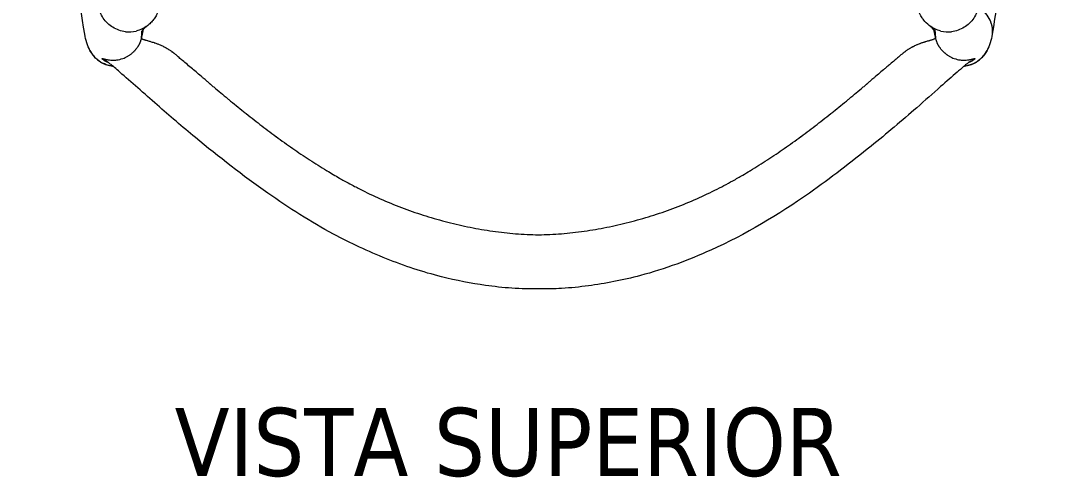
# Model space of a CAD drawing. Header units: inches. Extents: x 0.1 to 2.19, y 0.14 to 1.19.
# Drawn here: x 0.1018 to 0.5651, y 0.616 to 0.8204 of the extents above; entities that cross this region are included whole.
import ezdxf

# ---------------------------------------------------------------- set-up
doc = ezdxf.new("R2010")
doc.units = ezdxf.units.IN
doc.header["$MEASUREMENT"] = 0
doc.styles.add('Note Text (ANSI)', font='tahoma.ttf')

# ---------------------------------------------------------------- blocks, each defined once
blk = doc.blocks.new('bn30-1')
at = {"linetype": 'Continuous', "lineweight": 5}
for centre, major_axis, start_param, end_param in [((0.4117, 3.64198), (-0.00892, 0.01049), 2.321258, 2.677329), ((0.77809, 3.64198), (-0.00892, -0.01049), 0.464264, 0.820334)]:
    blk.add_ellipse(centre, major_axis=major_axis, ratio=0.998534, start_param=start_param, end_param=end_param, dxfattribs=at)
for points, knots in [([(0.39189, 3.62717), (0.38688, 3.66013), (0.38208, 3.69312), (0.37251, 3.76203), (0.36777, 3.79796), (0.36328, 3.83392)], [0, 0, 0, 0, 10.000205, 10.000205, 20.872263, 20.872263, 20.872263, 20.872263]), ([(0.8265, 3.83392), (0.82237, 3.80084), (0.81804, 3.76779), (0.80854, 3.69887), (0.80334, 3.663), (0.79789, 3.62717)], [0, 0, 0, 0, 10.000205, 10.000205, 20.872263, 20.872263, 20.872263, 20.872263]), ([(0.42623, 3.64439), (0.42614, 3.64374), (0.42605, 3.64308), (0.42588, 3.64194), (0.4258, 3.64144), (0.42564, 3.64056), (0.42556, 3.64018), (0.42524, 3.63885), (0.42496, 3.63795), (0.42441, 3.63662), (0.42424, 3.63623), (0.42375, 3.63526), (0.4234, 3.63468), (0.42265, 3.6336), (0.42223, 3.63308), (0.42128, 3.63206), (0.42073, 3.63156), (0.42015, 3.63111)], [0, 0, 0, 0, 0.197481, 0.197481, 0.384352, 0.384352, 0.569416, 0.569416, 1.005352, 1.005352, 1.174817, 1.174817, 1.381862, 1.381862, 1.5813, 1.5813, 1.804208, 1.804208, 1.804208, 1.804208]), ([(0.76964, 3.63111), (0.76874, 3.6318), (0.76791, 3.63263), (0.76686, 3.63398), (0.76653, 3.63446), (0.76603, 3.63529), (0.76584, 3.63565), (0.76545, 3.63642), (0.76529, 3.6368), (0.76494, 3.63767), (0.76478, 3.63814), (0.76441, 3.63937), (0.76424, 3.64009), (0.764, 3.64135), (0.76392, 3.64183), (0.76374, 3.64299), (0.76365, 3.64369), (0.76356, 3.64439)], [0, 0, 0, 0, 0.344104, 0.344104, 0.521216, 0.521216, 0.653779, 0.653779, 0.827357, 0.827357, 1.052874, 1.052874, 1.408705, 1.408705, 1.593539, 1.593539, 1.804232, 1.804232, 1.804232, 1.804232]), ([(0.79789, 3.62717), (0.7979, 3.62726), (0.79791, 3.62734), (0.79792, 3.62742), (0.79794, 3.62754), (0.79795, 3.62765), (0.79796, 3.62777), (0.79797, 3.62789), (0.79798, 3.628), (0.79799, 3.62812), (0.79802, 3.62872), (0.798, 3.62932), (0.79792, 3.62992), (0.79791, 3.63005), (0.79789, 3.63017), (0.79787, 3.63029), (0.79785, 3.63042), (0.79782, 3.63054), (0.7978, 3.63067), (0.79777, 3.63079), (0.79774, 3.63092), (0.79771, 3.63105), (0.79768, 3.63117), (0.79765, 3.6313), (0.79762, 3.63143), (0.79758, 3.63156), (0.79754, 3.63168), (0.7975, 3.63181), (0.79746, 3.63196), (0.79741, 3.6321), (0.79735, 3.63225), (0.7973, 3.6324), (0.79724, 3.63255), (0.79718, 3.6327), (0.79638, 3.63468), (0.795, 3.63667), (0.79303, 3.63866), (0.79282, 3.63887), (0.79261, 3.63908), (0.79239, 3.63929), (0.79216, 3.63951), (0.79193, 3.63972), (0.79169, 3.63994)], [0.2110182, 0.2110182, 0.2110182, 0.2110182, 0.2266276, 0.2266276, 0.2266276, 0.2483653, 0.2483653, 0.2483653, 0.2702923, 0.2702923, 0.2702923, 0.3827677, 0.3827677, 0.3827677, 0.4058311, 0.4058311, 0.4058311, 0.429084, 0.429084, 0.429084, 0.4525264, 0.4525264, 0.4525264, 0.4761584, 0.4761584, 0.4761584, 0.4999801, 0.4999801, 0.4999801, 0.5271007, 0.5271007, 0.5271007, 0.5551084, 0.5551084, 0.5551084, 0.9217797, 0.9217797, 0.9217797, 0.960445, 0.960445, 0.960445, 0.9999971, 0.9999971, 0.9999971, 0.9999971]), ([(0.42008, 3.63105), (0.42004, 3.63102), (0.41852, 3.62988), (0.41676, 3.62905), (0.41499, 3.62861)], [0.6572157, 0.6572157, 0.6572157, 0.6572157, 0.6666667, 1, 1, 1, 1]), ([(0.41739, 3.62849), (0.41736, 3.62829), (0.41733, 3.62808), (0.41731, 3.62787), (0.41729, 3.62767), (0.41727, 3.62746), (0.41726, 3.62725), (0.41725, 3.62704), (0.41725, 3.62684), (0.41725, 3.62663), (0.41725, 3.62643), (0.41726, 3.62623), (0.41727, 3.62602)], [0.8240334, 0.8240334, 0.8240334, 0.8240334, 0.8680534, 0.8680534, 0.8680534, 0.9124038, 0.9124038, 0.9124038, 0.9563859, 0.9563859, 0.9563859, 1, 1, 1, 1]), ([(0.42008, 3.63105), (0.41913, 3.63033), (0.41844, 3.6297), (0.41748, 3.62868), (0.4173, 3.62835), (0.4173, 3.62835)], [0, 0, 0, 0, 10.000325, 10.000325, 21.551779, 21.551779, 21.551779, 21.551779]), ([(0.41812, 3.62935), (0.4179, 3.62838), (0.41768, 3.6274), (0.41746, 3.62643), (0.41741, 3.62617), (0.41735, 3.62592), (0.4173, 3.62567)], [0.93969687, 0.93969687, 0.93969687, 0.93969687, 0.98741023, 0.98741023, 0.98741023, 0.99979546, 0.99979546, 0.99979546, 0.99979546]), ([(0.7748, 3.62861), (0.77302, 3.62905), (0.77126, 3.62988), (0.76975, 3.63102), (0.76971, 3.63105)], [0, 0, 0, 0, 0.3333333, 0.3427843, 0.3427843, 0.3427843, 0.3427843]), ([(0.77248, 3.62835), (0.77248, 3.62835), (0.77248, 3.62835), (0.77242, 3.62847), (0.77163, 3.62958), (0.76971, 3.63105)], [8.833955, 8.833955, 8.833955, 8.833955, 10.000173, 10.000173, 30.385267, 30.385267, 30.385267, 30.385267]), ([(0.77249, 3.62567), (0.77243, 3.62592), (0.77238, 3.62617), (0.77232, 3.62643), (0.77211, 3.62739), (0.77188, 3.62836), (0.77167, 3.62932)], [0.00020454, 0.00020454, 0.00020454, 0.00020454, 0.01258967, 0.01258967, 0.01258967, 0.05983168, 0.05983168, 0.05983168, 0.05983168]), ([(0.77251, 3.62602), (0.77252, 3.62613), (0.77253, 3.62625), (0.77253, 3.62636), (0.77253, 3.62647), (0.77254, 3.62658), (0.77254, 3.62669), (0.77254, 3.62681), (0.77254, 3.62692), (0.77253, 3.62703), (0.77252, 3.62752), (0.77247, 3.628), (0.77239, 3.62848)], [0, 0, 0, 0, 0.023942, 0.023942, 0.023942, 0.0479954, 0.0479954, 0.0479954, 0.0721602, 0.0721602, 0.0721602, 0.1753672, 0.1753672, 0.1753672, 0.1753672]), ([(0.4173, 3.62566), (0.41728, 3.62555), (0.41725, 3.62544), (0.41722, 3.62534), (0.4172, 3.62523), (0.41717, 3.62512), (0.41714, 3.62501), (0.41711, 3.62492), (0.41708, 3.62482), (0.41706, 3.62473), (0.41705, 3.62471), (0.41705, 3.62469), (0.41704, 3.62467), (0.41701, 3.62456), (0.41697, 3.62444), (0.41693, 3.62433), (0.41691, 3.62426), (0.41688, 3.62419), (0.41686, 3.62413), (0.41684, 3.62407), (0.41682, 3.62402), (0.4168, 3.62397), (0.41676, 3.62385), (0.41671, 3.62372), (0.41666, 3.6236), (0.41665, 3.62358), (0.41664, 3.62355), (0.41663, 3.62353), (0.41659, 3.62343), (0.41654, 3.62333), (0.4165, 3.62323), (0.41646, 3.62313), (0.41641, 3.62303), (0.41637, 3.62293), (0.41635, 3.62291), (0.41634, 3.62289), (0.41633, 3.62286), (0.41626, 3.62272), (0.41619, 3.62257), (0.41611, 3.62243), (0.4161, 3.6224), (0.41608, 3.62237), (0.41607, 3.62234), (0.41599, 3.6222), (0.41591, 3.62206), (0.41583, 3.62192), (0.4158, 3.62187), (0.41576, 3.62181), (0.41573, 3.62175), (0.41565, 3.62162), (0.41556, 3.62148), (0.41547, 3.62135), (0.41543, 3.62129), (0.41539, 3.62123), (0.41535, 3.62117), (0.41524, 3.62101), (0.41513, 3.62086), (0.41502, 3.62071)], [0, 0, 0, 0, 0.059387, 0.059387, 0.059387, 0.121058, 0.121058, 0.121058, 0.1751417, 0.1751417, 0.1751417, 0.1850972, 0.1850972, 0.1850972, 0.2515905, 0.2515905, 0.2515905, 0.2905014, 0.2905014, 0.2905014, 0.3206256, 0.3206256, 0.3206256, 0.3922912, 0.3922912, 0.3922912, 0.4072825, 0.4072825, 0.4072825, 0.4666772, 0.4666772, 0.4666772, 0.5258045, 0.5258045, 0.5258045, 0.5396209, 0.5396209, 0.5396209, 0.6283107, 0.6283107, 0.6283107, 0.646501, 0.646501, 0.646501, 0.7337794, 0.7337794, 0.7337794, 0.7698092, 0.7698092, 0.7698092, 0.8572257, 0.8572257, 0.8572257, 0.8963718, 0.8963718, 0.8963718, 0.9999999, 0.9999999, 0.9999999, 0.9999999]), ([(0.4173, 3.62566), (0.4173, 3.62569), (0.41729, 3.62573), (0.41729, 3.62576), (0.41728, 3.62587), (0.41727, 3.62595), (0.41727, 3.62602)], [0, 0, 0, 0, 0.2227433, 0.2227433, 0.2227433, 1, 1, 1, 1]), ([(0.4173, 3.62564), (0.4173, 3.62562), (0.4173, 3.6256), (0.4173, 3.62558), (0.4173, 3.62558), (0.4173, 3.62558), (0.4173, 3.62558), (0.4173, 3.62555), (0.4173, 3.62552), (0.4173, 3.6255), (0.41731, 3.62547), (0.41731, 3.62543), (0.41732, 3.6254), (0.41734, 3.62537), (0.41735, 3.62534), (0.41737, 3.6253), (0.41738, 3.62529), (0.41739, 3.62528), (0.4174, 3.62526), (0.41742, 3.62525), (0.41743, 3.62523), (0.41745, 3.62522), (0.41747, 3.6252), (0.4175, 3.62518), (0.41753, 3.62515), (0.41758, 3.62512), (0.41765, 3.62508), (0.41773, 3.62504), (0.41777, 3.62502), (0.41782, 3.62499), (0.41788, 3.62497), (0.41789, 3.62496), (0.41791, 3.62496), (0.41792, 3.62495), (0.41808, 3.62489), (0.41827, 3.62482), (0.41848, 3.62475), (0.41856, 3.62472), (0.41865, 3.6247), (0.41873, 3.62467), (0.41885, 3.62464), (0.41897, 3.6246), (0.41909, 3.62456), (0.41933, 3.62449), (0.4196, 3.62441), (0.41988, 3.62433), (0.41989, 3.62433), (0.41991, 3.62432), (0.41992, 3.62432), (0.42019, 3.62424), (0.42048, 3.62416), (0.42079, 3.62407), (0.42095, 3.62402), (0.42112, 3.62398), (0.42129, 3.62392), (0.42181, 3.62377), (0.42236, 3.6236), (0.42295, 3.6234), (0.42297, 3.6234), (0.42299, 3.62339), (0.42301, 3.62338), (0.42343, 3.62324), (0.42387, 3.62309), (0.42432, 3.62292), (0.4245, 3.62285), (0.42468, 3.62278), (0.42486, 3.62271), (0.4251, 3.62261), (0.42535, 3.62251), (0.4256, 3.6224), (0.42606, 3.6222), (0.42653, 3.62199), (0.42701, 3.62175), (0.42704, 3.62174), (0.42706, 3.62172), (0.42709, 3.62171), (0.42751, 3.6215), (0.42793, 3.62128), (0.42836, 3.62103), (0.4286, 3.6209), (0.42884, 3.62076), (0.42907, 3.62061), (0.42931, 3.62047), (0.42954, 3.62031), (0.42978, 3.62016), (0.4298, 3.62015), (0.42981, 3.62014), (0.42983, 3.62012), (0.42996, 3.62003), (0.4301, 3.61994), (0.43023, 3.61985), (0.43039, 3.61974), (0.43054, 3.61963), (0.4307, 3.61952), (0.43085, 3.6194), (0.43101, 3.61928), (0.43116, 3.61917)], [0.0049695, 0.0049695, 0.0049695, 0.0049695, 0.0234036, 0.0234036, 0.0234036, 0.0249684, 0.0249684, 0.0249684, 0.0505115, 0.0505115, 0.0505115, 0.0810704, 0.0810704, 0.0810704, 0.114595, 0.114595, 0.114595, 0.1283729, 0.1283729, 0.1283729, 0.1430433, 0.1430433, 0.1430433, 0.1643789, 0.1643789, 0.1643789, 0.2033146, 0.2033146, 0.2033146, 0.2272322, 0.2272322, 0.2272322, 0.2326425, 0.2326425, 0.2326425, 0.2982469, 0.2982469, 0.2982469, 0.3231349, 0.3231349, 0.3231349, 0.3552206, 0.3552206, 0.3552206, 0.4181811, 0.4181811, 0.4181811, 0.4210041, 0.4210041, 0.4210041, 0.4816538, 0.4816538, 0.4816538, 0.5135903, 0.5135903, 0.5135903, 0.6103642, 0.6103642, 0.6103642, 0.6139782, 0.6139782, 0.6139782, 0.6827874, 0.6827874, 0.6827874, 0.7100959, 0.7100959, 0.7100959, 0.7461602, 0.7461602, 0.7461602, 0.8124905, 0.8124905, 0.8124905, 0.816034, 0.816034, 0.816034, 0.8736439, 0.8736439, 0.8736439, 0.9053133, 0.9053133, 0.9053133, 0.9368762, 0.9368762, 0.9368762, 0.9391948, 0.9391948, 0.9391948, 0.9574024, 0.9574024, 0.9574024, 0.9784522, 0.9784522, 0.9784522, 1, 1, 1, 1]), ([(0.77249, 3.62565), (0.77249, 3.62562), (0.77249, 3.62559), (0.77249, 3.62556), (0.77249, 3.62556), (0.77249, 3.62556), (0.77248, 3.62555), (0.77248, 3.62552), (0.77248, 3.62549), (0.77247, 3.62546), (0.77247, 3.62545), (0.77247, 3.62544), (0.77246, 3.62542), (0.77246, 3.62541), (0.77246, 3.6254), (0.77245, 3.62539), (0.77245, 3.62538), (0.77245, 3.62538), (0.77245, 3.62537), (0.77244, 3.62535), (0.77242, 3.62532), (0.7724, 3.62529), (0.77238, 3.62526), (0.77235, 3.62523), (0.77232, 3.6252), (0.77227, 3.62516), (0.77221, 3.62512), (0.77213, 3.62508), (0.77211, 3.62507), (0.77209, 3.62506), (0.77206, 3.62504), (0.77202, 3.62502), (0.77198, 3.625), (0.77193, 3.62498), (0.7719, 3.62497), (0.77187, 3.62496), (0.77184, 3.62494), (0.7718, 3.62493), (0.77175, 3.62491), (0.7717, 3.62489), (0.77156, 3.62484), (0.77141, 3.62478), (0.77124, 3.62473), (0.77123, 3.62473), (0.77122, 3.62472), (0.77121, 3.62472), (0.77105, 3.62467), (0.77089, 3.62462), (0.77072, 3.62457), (0.77068, 3.62456), (0.77063, 3.62454), (0.77059, 3.62453), (0.77056, 3.62452), (0.77053, 3.62451), (0.7705, 3.6245), (0.77038, 3.62447), (0.77026, 3.62444), (0.77013, 3.6244), (0.77, 3.62436), (0.76987, 3.62432), (0.76973, 3.62428), (0.76965, 3.62426), (0.76957, 3.62424), (0.76948, 3.62421), (0.76927, 3.62415), (0.76905, 3.62409), (0.76882, 3.62402), (0.76881, 3.62402), (0.76879, 3.62401), (0.76878, 3.62401), (0.76854, 3.62394), (0.76828, 3.62386), (0.76802, 3.62378), (0.76792, 3.62375), (0.76781, 3.62372), (0.7677, 3.62368), (0.76754, 3.62364), (0.76738, 3.62359), (0.76722, 3.62353), (0.76705, 3.62348), (0.76687, 3.62342), (0.76669, 3.62336), (0.76667, 3.62335), (0.76665, 3.62335), (0.76662, 3.62334), (0.76654, 3.62331), (0.76646, 3.62328), (0.76637, 3.62325), (0.76615, 3.62317), (0.76593, 3.62309), (0.7657, 3.62301), (0.76562, 3.62298), (0.76555, 3.62295), (0.76547, 3.62292), (0.76544, 3.62291), (0.76541, 3.6229), (0.76537, 3.62288), (0.76509, 3.62278), (0.76481, 3.62266), (0.76452, 3.62254), (0.76438, 3.62248), (0.76423, 3.62242), (0.76409, 3.62235), (0.7639, 3.62227), (0.76371, 3.62219), (0.76352, 3.6221), (0.76326, 3.62198), (0.763, 3.62186), (0.76273, 3.62173), (0.76263, 3.62168), (0.76254, 3.62163), (0.76244, 3.62158), (0.76231, 3.62152), (0.76218, 3.62145), (0.76205, 3.62138), (0.762, 3.62136), (0.76195, 3.62133), (0.7619, 3.6213), (0.76173, 3.62121), (0.76156, 3.62111), (0.76139, 3.62102), (0.76135, 3.621), (0.76132, 3.62098), (0.76128, 3.62095), (0.76109, 3.62084), (0.7609, 3.62073), (0.76071, 3.62061), (0.76057, 3.62052), (0.76043, 3.62044), (0.76029, 3.62034), (0.7602, 3.62029), (0.76011, 3.62023), (0.76003, 3.62017), (0.76002, 3.62017), (0.76002, 3.62017), (0.76001, 3.62016), (0.75986, 3.62006), (0.75971, 3.61996), (0.75956, 3.61986), (0.75941, 3.61975), (0.75925, 3.61964), (0.75909, 3.61952), (0.75894, 3.6194), (0.75878, 3.61929), (0.75862, 3.61917)], [0.0019597, 0.0019597, 0.0019597, 0.0019597, 0.0296922, 0.0296922, 0.0296922, 0.0327427, 0.0327427, 0.0327427, 0.0615717, 0.0615717, 0.0615717, 0.0756603, 0.0756603, 0.0756603, 0.0866604, 0.0866604, 0.0866604, 0.0921147, 0.0921147, 0.0921147, 0.1192972, 0.1192972, 0.1192972, 0.1489213, 0.1489213, 0.1489213, 0.189881, 0.189881, 0.189881, 0.2027478, 0.2027478, 0.2027478, 0.2236485, 0.2236485, 0.2236485, 0.2353919, 0.2353919, 0.2353919, 0.2542792, 0.2542792, 0.2542792, 0.3041839, 0.3041839, 0.3041839, 0.3080065, 0.3080065, 0.3080065, 0.3530015, 0.3530015, 0.3530015, 0.3641959, 0.3641959, 0.3641959, 0.3718428, 0.3718428, 0.3718428, 0.4010199, 0.4010199, 0.4010199, 0.4306993, 0.4306993, 0.4306993, 0.4484376, 0.4484376, 0.4484376, 0.4927133, 0.4927133, 0.4927133, 0.4954399, 0.4954399, 0.4954399, 0.5421913, 0.5421913, 0.5421913, 0.5615596, 0.5615596, 0.5615596, 0.5888328, 0.5888328, 0.5888328, 0.6182418, 0.6182418, 0.6182418, 0.6218617, 0.6218617, 0.6218617, 0.6355157, 0.6355157, 0.6355157, 0.6707038, 0.6707038, 0.6707038, 0.6824132, 0.6824132, 0.6824132, 0.6875017, 0.6875017, 0.6875017, 0.7298011, 0.7298011, 0.7298011, 0.75094, 0.75094, 0.75094, 0.777998, 0.777998, 0.777998, 0.8143421, 0.8143421, 0.8143421, 0.8276529, 0.8276529, 0.8276529, 0.8451444, 0.8451444, 0.8451444, 0.852231, 0.852231, 0.852231, 0.8750218, 0.8750218, 0.8750218, 0.8798958, 0.8798958, 0.8798958, 0.9053945, 0.9053945, 0.9053945, 0.9242631, 0.9242631, 0.9242631, 0.9358637, 0.9358637, 0.9358637, 0.9365184, 0.9365184, 0.9365184, 0.95679, 0.95679, 0.95679, 0.9781597, 0.9781597, 0.9781597, 1, 1, 1, 1]), ([(0.77251, 3.62602), (0.77251, 3.62597), (0.77251, 3.62592), (0.7725, 3.62587), (0.7725, 3.62583), (0.7725, 3.62579), (0.77249, 3.62574), (0.77249, 3.62571), (0.77249, 3.62569), (0.77248, 3.62566)], [0, 0, 0, 0, 0.5, 0.5, 0.5, 0.8248416, 0.8248416, 0.8248416, 1, 1, 1, 1]), ([(0.77477, 3.62071), (0.77476, 3.62071), (0.77476, 3.62071), (0.77476, 3.62072), (0.77469, 3.62081), (0.77461, 3.62091), (0.77454, 3.62101), (0.77451, 3.62106), (0.77447, 3.62112), (0.77443, 3.62117), (0.7744, 3.62121), (0.77437, 3.62126), (0.77434, 3.6213), (0.77428, 3.6214), (0.77422, 3.62149), (0.77416, 3.62159), (0.77412, 3.62164), (0.77409, 3.6217), (0.77406, 3.62175), (0.77403, 3.62179), (0.77401, 3.62182), (0.77399, 3.62186), (0.77394, 3.62194), (0.77389, 3.62203), (0.77384, 3.62212), (0.7738, 3.62219), (0.77376, 3.62227), (0.77372, 3.62234), (0.77371, 3.62235), (0.77371, 3.62236), (0.77371, 3.62236), (0.77366, 3.62244), (0.77362, 3.62252), (0.77358, 3.6226), (0.77355, 3.62267), (0.77351, 3.62275), (0.77347, 3.62282), (0.77345, 3.62286), (0.77344, 3.62289), (0.77342, 3.62293), (0.7734, 3.62296), (0.77339, 3.623), (0.77337, 3.62303), (0.77334, 3.6231), (0.77331, 3.62316), (0.77328, 3.62323), (0.77324, 3.62333), (0.7732, 3.62343), (0.77315, 3.62353), (0.77311, 3.62364), (0.77306, 3.62376), (0.77302, 3.62388), (0.77298, 3.62396), (0.77295, 3.62404), (0.77292, 3.62413), (0.77288, 3.62425), (0.77284, 3.62438), (0.7728, 3.6245), (0.77277, 3.62458), (0.77275, 3.62465), (0.77273, 3.62473), (0.77269, 3.62485), (0.77266, 3.62497), (0.77262, 3.62509), (0.7726, 3.62517), (0.77258, 3.62525), (0.77256, 3.62533), (0.77253, 3.62544), (0.77251, 3.62555), (0.77249, 3.62566)], [0, 0, 0, 0, 0.001938, 0.001938, 0.001938, 0.06846, 0.06846, 0.06846, 0.103648, 0.103648, 0.103648, 0.133266, 0.133266, 0.133266, 0.194534, 0.194534, 0.194534, 0.230209, 0.230209, 0.230209, 0.252377, 0.252377, 0.252377, 0.306905, 0.306905, 0.306905, 0.353524, 0.353524, 0.353524, 0.358223, 0.358223, 0.358223, 0.406433, 0.406433, 0.406433, 0.45163, 0.45163, 0.45163, 0.474225, 0.474225, 0.474225, 0.493906, 0.493906, 0.493906, 0.533346, 0.533346, 0.533346, 0.592747, 0.592747, 0.592747, 0.661717, 0.661717, 0.661717, 0.709516, 0.709516, 0.709516, 0.781969, 0.781969, 0.781969, 0.824869, 0.824869, 0.824869, 0.894576, 0.894576, 0.894576, 0.939172, 0.939172, 0.939172, 1, 1, 1, 1]), ([(0.40451, 3.61288), (0.40428, 3.6129), (0.40404, 3.61293), (0.40305, 3.61308), (0.4023, 3.61327), (0.40037, 3.61393), (0.39924, 3.61453), (0.39722, 3.61599), (0.39631, 3.61688), (0.39506, 3.6185), (0.39462, 3.61919), (0.39426, 3.61991)], [0.11451, 0.11451, 0.11451, 0.11451, 0.18468, 0.18468, 0.418402, 0.418402, 0.806476, 0.806476, 1.204347, 1.204347, 1.468555, 1.468555, 1.468555, 1.468555]), ([(0.39426, 3.61989), (0.39456, 3.61931), (0.39491, 3.61875), (0.39529, 3.61821), (0.39572, 3.61761), (0.3962, 3.61705), (0.39672, 3.61654), (0.39727, 3.61599), (0.39788, 3.6155), (0.39852, 3.61505), (0.39919, 3.6146), (0.39991, 3.6142), (0.40066, 3.61388), (0.40104, 3.61371), (0.40142, 3.61357), (0.40181, 3.61344), (0.40221, 3.61331), (0.40262, 3.6132), (0.40304, 3.61311), (0.40346, 3.61302), (0.40389, 3.61295), (0.40432, 3.6129), (0.40438, 3.61289), (0.40444, 3.61289), (0.4045, 3.61288)], [0.2340866, 0.2340866, 0.2340866, 0.2340866, 0.3440949, 0.3440949, 0.3440949, 0.4661477, 0.4661477, 0.4661477, 0.5945447, 0.5945447, 0.5945447, 0.7273325, 0.7273325, 0.7273325, 0.7935006, 0.7935006, 0.7935006, 0.8615181, 0.8615181, 0.8615181, 0.9300023, 0.9300023, 0.9300023, 0.9398401, 0.9398401, 0.9398401, 0.9398401]), ([(0.40008, 3.61579), (0.40007, 3.61581), (0.40002, 3.61585), (0.39996, 3.6159), (0.3999, 3.61595), (0.39985, 3.61601), (0.3998, 3.61606), (0.39976, 3.6161), (0.39972, 3.61614), (0.39968, 3.61619), (0.39966, 3.61624), (0.39973, 3.61627), (0.39993, 3.61625), (0.40028, 3.61616), (0.40079, 3.61604), (0.40149, 3.61588), (0.40238, 3.61571), (0.40331, 3.61561), (0.40416, 3.61556), (0.40482, 3.61556), (0.40552, 3.61559), (0.40646, 3.61568), (0.40761, 3.61588), (0.4089, 3.61626), (0.41007, 3.61672), (0.41097, 3.61718), (0.41165, 3.61759), (0.41213, 3.61791), (0.41259, 3.61826), (0.41289, 3.6185), (0.41305, 3.61863)], [0, 0, 0, 0, 0.025363, 0.06108, 0.091624, 0.122802, 0.153622, 0.18541, 0.208863, 0.22433, 0.289551, 0.349908, 0.413777, 0.473653, 0.532528, 0.585356, 0.634183, 0.680116, 0.701886, 0.725124, 0.746226, 0.769941, 0.813575, 0.853997, 0.891873, 0.928874, 0.946519, 0.964963, 0.981112, 1, 1, 1, 1]), ([(0.41502, 3.62071), (0.41494, 3.62061), (0.41487, 3.62051), (0.41479, 3.62042), (0.41472, 3.62032), (0.41464, 3.62023), (0.41456, 3.62014), (0.41449, 3.62005), (0.41441, 3.61997), (0.41434, 3.61988), (0.41426, 3.6198), (0.41419, 3.61972), (0.41411, 3.61964), (0.41404, 3.61956), (0.41396, 3.61948), (0.41389, 3.6194), (0.41382, 3.61933), (0.41374, 3.61926), (0.41367, 3.61919), (0.4136, 3.61912), (0.41353, 3.61905), (0.41346, 3.61899), (0.41339, 3.61893), (0.41332, 3.61886), (0.41325, 3.6188), (0.41318, 3.61874), (0.41312, 3.61869), (0.41305, 3.61863)], [0, 0, 0, 0, 0.1284205, 0.1284205, 0.1284205, 0.2530403, 0.2530403, 0.2530403, 0.3736161, 0.3736161, 0.3736161, 0.4899155, 0.4899155, 0.4899155, 0.6017184, 0.6017184, 0.6017184, 0.7088168, 0.7088168, 0.7088168, 0.8110158, 0.8110158, 0.8110158, 0.9081332, 0.9081332, 0.9081332, 0.999999, 0.999999, 0.999999, 0.999999]), ([(0.44891, 3.60411), (0.44861, 3.60438), (0.4483, 3.60464), (0.448, 3.6049), (0.44793, 3.60496), (0.44786, 3.60502), (0.44779, 3.60508), (0.44743, 3.6054), (0.44707, 3.60571), (0.44671, 3.60602), (0.44628, 3.60639), (0.44585, 3.60677), (0.44541, 3.60714), (0.44511, 3.6074), (0.44481, 3.60766), (0.44451, 3.60792), (0.44377, 3.60855), (0.44303, 3.60917), (0.44229, 3.6098), (0.44155, 3.61043), (0.44081, 3.61105), (0.44007, 3.61168), (0.43933, 3.61231), (0.43859, 3.61293), (0.43785, 3.61356), (0.43711, 3.61419), (0.43637, 3.61482), (0.43563, 3.61544), (0.43539, 3.61565), (0.43514, 3.61586), (0.43489, 3.61606), (0.4344, 3.61648), (0.4339, 3.6169), (0.43341, 3.61731), (0.43319, 3.6175), (0.43298, 3.61768), (0.43276, 3.61787), (0.43261, 3.618), (0.43245, 3.61812), (0.4323, 3.61825), (0.4322, 3.61834), (0.4321, 3.61842), (0.43199, 3.61851), (0.4319, 3.61858), (0.4318, 3.61866), (0.4317, 3.61874), (0.43161, 3.61881), (0.43152, 3.61889), (0.43143, 3.61896), (0.43134, 3.61903), (0.43125, 3.6191), (0.43116, 3.61917)], [0, 0, 0, 0, 0.0519281, 0.0519281, 0.0519281, 0.0636972, 0.0636972, 0.0636972, 0.1250497, 0.1250497, 0.1250497, 0.1988046, 0.1988046, 0.1988046, 0.2500784, 0.2500784, 0.2500784, 0.3750829, 0.3750829, 0.3750829, 0.5000662, 0.5000662, 0.5000662, 0.6249289, 0.6249289, 0.6249289, 0.7500335, 0.7500335, 0.7500335, 0.7916325, 0.7916325, 0.7916325, 0.8749935, 0.8749935, 0.8749935, 0.9115708, 0.9115708, 0.9115708, 0.9374926, 0.9374926, 0.9374926, 0.9544291, 0.9544291, 0.9544291, 0.9704856, 0.9704856, 0.9704856, 0.9856716, 0.9856716, 0.9856716, 1, 1, 1, 1]), ([(0.75862, 3.61917), (0.75853, 3.6191), (0.75844, 3.61903), (0.75836, 3.61896), (0.75826, 3.61889), (0.75817, 3.61881), (0.75808, 3.61874), (0.75798, 3.61866), (0.75789, 3.61858), (0.75779, 3.61851), (0.75769, 3.61842), (0.75759, 3.61834), (0.75749, 3.61825), (0.75733, 3.61812), (0.75718, 3.618), (0.75702, 3.61787), (0.75681, 3.61768), (0.75659, 3.6175), (0.75637, 3.61731), (0.75609, 3.61707), (0.7558, 3.61683), (0.75552, 3.61659), (0.75506, 3.61621), (0.75461, 3.61582), (0.75415, 3.61544), (0.7535, 3.61489), (0.75285, 3.61434), (0.7522, 3.61379), (0.7517, 3.61337), (0.75121, 3.61295), (0.75072, 3.61253), (0.75039, 3.61225), (0.75005, 3.61196), (0.74971, 3.61168), (0.74897, 3.61105), (0.74823, 3.61043), (0.74749, 3.6098), (0.74675, 3.60917), (0.74601, 3.60855), (0.74528, 3.60792), (0.74497, 3.60766), (0.74467, 3.6074), (0.74437, 3.60714), (0.74394, 3.60677), (0.7435, 3.60639), (0.74307, 3.60602), (0.74272, 3.60571), (0.74236, 3.6054), (0.742, 3.60509), (0.74193, 3.60503), (0.74186, 3.60497), (0.74179, 3.60491), (0.74148, 3.60464), (0.74118, 3.60438), (0.74087, 3.60411)], [0, 0, 0, 0, 0.0143278, 0.0143278, 0.0143278, 0.0295136, 0.0295136, 0.0295136, 0.0455703, 0.0455703, 0.0455703, 0.0625047, 0.0625047, 0.0625047, 0.0884278, 0.0884278, 0.0884278, 0.1250047, 0.1250047, 0.1250047, 0.1731306, 0.1731306, 0.1731306, 0.2499648, 0.2499648, 0.2499648, 0.3599559, 0.3599559, 0.3599559, 0.443177, 0.443177, 0.443177, 0.4999251, 0.4999251, 0.4999251, 0.6249171, 0.6249171, 0.6249171, 0.7499057, 0.7499057, 0.7499057, 0.8011938, 0.8011938, 0.8011938, 0.8749503, 0.8749503, 0.8749503, 0.9357248, 0.9357248, 0.9357248, 0.9479582, 0.9479582, 0.9479582, 1, 1, 1, 1]), ([(0.77673, 3.61863), (0.77665, 3.6187), (0.77656, 3.61878), (0.77647, 3.61885), (0.77638, 3.61894), (0.77629, 3.61902), (0.7762, 3.6191), (0.77611, 3.61919), (0.77602, 3.61928), (0.77592, 3.61937), (0.77583, 3.61947), (0.77573, 3.61957), (0.77564, 3.61967), (0.77554, 3.61978), (0.77544, 3.61988), (0.77535, 3.61999), (0.77525, 3.62011), (0.77515, 3.62022), (0.77506, 3.62034), (0.77496, 3.62046), (0.77486, 3.62058), (0.77477, 3.62071)], [0.0000015, 0.0000015, 0.0000015, 0.0000015, 0.1193997, 0.1193997, 0.1193997, 0.2472897, 0.2472897, 0.2472897, 0.3833015, 0.3833015, 0.3833015, 0.5270322, 0.5270322, 0.5270322, 0.6780443, 0.6780443, 0.6780443, 0.8358674, 0.8358674, 0.8358674, 1, 1, 1, 1]), ([(0.77673, 3.61863), (0.77684, 3.61854), (0.77695, 3.61845), (0.77706, 3.61836), (0.77716, 3.61828), (0.77726, 3.61821), (0.77736, 3.61813), (0.77745, 3.61806), (0.77755, 3.618), (0.77764, 3.61793), (0.77781, 3.61781), (0.77797, 3.6177), (0.77814, 3.6176), (0.7783, 3.61749), (0.77847, 3.61739), (0.77864, 3.6173), (0.77899, 3.6171), (0.77935, 3.61691), (0.77971, 3.61674), (0.78009, 3.61657), (0.78048, 3.61642), (0.78087, 3.61628), (0.78129, 3.61614), (0.78171, 3.61602), (0.78214, 3.61592), (0.7826, 3.61581), (0.78307, 3.61572), (0.78353, 3.61567), (0.78379, 3.61563), (0.78404, 3.61561), (0.78429, 3.61559), (0.78451, 3.61558), (0.78473, 3.61557), (0.78494, 3.61556), (0.78518, 3.61556), (0.78541, 3.61556), (0.78563, 3.61557), (0.78584, 3.61557), (0.78604, 3.61558), (0.78624, 3.6156), (0.78665, 3.61563), (0.78701, 3.61567), (0.78734, 3.61572), (0.78768, 3.61577), (0.78798, 3.61582), (0.78823, 3.61587), (0.78851, 3.61593), (0.78874, 3.61598), (0.78893, 3.61603), (0.78915, 3.61608), (0.78932, 3.61612), (0.78947, 3.61615), (0.78961, 3.61619), (0.78973, 3.61622), (0.78982, 3.61624), (0.78992, 3.61625), (0.78999, 3.61626), (0.79004, 3.61626), (0.79008, 3.61626), (0.7901, 3.61625), (0.79011, 3.61624), (0.79012, 3.61622), (0.79011, 3.6162), (0.79008, 3.61616), (0.79008, 3.61616), (0.79007, 3.61615), (0.79006, 3.61614), (0.79005, 3.61613), (0.79004, 3.61612), (0.79003, 3.61611), (0.79002, 3.61609), (0.79, 3.61607), (0.78998, 3.61605), (0.78997, 3.61604), (0.78995, 3.61602), (0.78993, 3.61601), (0.78992, 3.61599), (0.7899, 3.61597), (0.78988, 3.61595), (0.78986, 3.61594), (0.78984, 3.61592), (0.78983, 3.6159), (0.7898, 3.61588), (0.78978, 3.61586), (0.78976, 3.61584), (0.78974, 3.61582), (0.78972, 3.61581), (0.7897, 3.61579)], [0.0000001, 0.0000001, 0.0000001, 0.0000001, 0.0129144, 0.0129144, 0.0129144, 0.0245586, 0.0245586, 0.0245586, 0.0350387, 0.0350387, 0.0350387, 0.0534818, 0.0534818, 0.0534818, 0.0711268, 0.0711268, 0.0711268, 0.1081284, 0.1081284, 0.1081284, 0.1460041, 0.1460041, 0.1460041, 0.1864256, 0.1864256, 0.1864256, 0.2300596, 0.2300596, 0.2300596, 0.2537737, 0.2537737, 0.2537737, 0.2748769, 0.2748769, 0.2748769, 0.2981139, 0.2981139, 0.2981139, 0.3198853, 0.3198853, 0.3198853, 0.3658169, 0.3658169, 0.3658169, 0.4146448, 0.4146448, 0.4146448, 0.467471, 0.467471, 0.467471, 0.5263471, 0.5263471, 0.5263471, 0.5862218, 0.5862218, 0.5862218, 0.6500922, 0.6500922, 0.6500922, 0.7104477, 0.7104477, 0.7104477, 0.7756701, 0.7756701, 0.7756701, 0.791136, 0.791136, 0.791136, 0.8145901, 0.8145901, 0.8145901, 0.8463785, 0.8463785, 0.8463785, 0.877198, 0.877198, 0.877198, 0.9083762, 0.9083762, 0.9083762, 0.93892, 0.93892, 0.93892, 0.9746374, 0.9746374, 0.9746374, 1, 1, 1, 1]), ([(0.79553, 3.61991), (0.79491, 3.6187), (0.79409, 3.61756), (0.79203, 3.61551), (0.79074, 3.61461), (0.78807, 3.61339), (0.78668, 3.61301), (0.78528, 3.61288)], [0, 0, 0, 0, 0.446453, 0.446453, 0.926352, 0.926352, 1.351403, 1.351403, 1.351403, 1.351403]), ([(0.78528, 3.61288), (0.78534, 3.61289), (0.7854, 3.61289), (0.78547, 3.6129), (0.7859, 3.61295), (0.78632, 3.61302), (0.78674, 3.61311), (0.78716, 3.6132), (0.78757, 3.61331), (0.78797, 3.61344), (0.78836, 3.61357), (0.78875, 3.61371), (0.78912, 3.61388), (0.78988, 3.6142), (0.79059, 3.6146), (0.79126, 3.61505), (0.79191, 3.6155), (0.79251, 3.61599), (0.79306, 3.61654), (0.79358, 3.61705), (0.79406, 3.61761), (0.79449, 3.61821), (0.79488, 3.61875), (0.79522, 3.61931), (0.79552, 3.61989)], [0.0601649, 0.0601649, 0.0601649, 0.0601649, 0.0700014, 0.0700014, 0.0700014, 0.1384853, 0.1384853, 0.1384853, 0.2065001, 0.2065001, 0.2065001, 0.2726704, 0.2726704, 0.2726704, 0.4054552, 0.4054552, 0.4054552, 0.5338541, 0.5338541, 0.5338541, 0.6559043, 0.6559043, 0.6559043, 0.7659143, 0.7659143, 0.7659143, 0.7659143]), ([(0.40186, 3.61493), (0.40178, 3.61498), (0.4017, 3.61503), (0.40162, 3.61508), (0.40135, 3.61523), (0.40108, 3.61537), (0.4008, 3.6155), (0.40072, 3.61554), (0.40064, 3.61557), (0.40055, 3.6156), (0.4004, 3.61567), (0.40024, 3.61573), (0.40008, 3.61579)], [0.7568408, 0.7568408, 0.7568408, 0.7568408, 0.7922755, 0.7922755, 0.7922755, 0.904963, 0.904963, 0.904963, 0.9379941, 0.9379941, 0.9379941, 0.9999999, 0.9999999, 0.9999999, 0.9999999]), ([(0.40248, 3.6145), (0.40229, 3.61457), (0.4021, 3.61465), (0.40148, 3.61492), (0.4011, 3.61511), (0.4005, 3.61547), (0.40026, 3.61564), (0.40008, 3.61579)], [0.3980108, 0.3980108, 0.3980108, 0.3980108, 0.5000003, 0.5000003, 0.7500005, 0.7500005, 1, 1, 1, 1]), ([(0.40764, 3.61017), (0.4068, 3.61089), (0.40596, 3.61161), (0.40489, 3.61255), (0.40461, 3.61279), (0.40411, 3.61322), (0.40389, 3.6134), (0.40326, 3.61391), (0.40285, 3.61424), (0.40235, 3.6146), (0.40227, 3.61465), (0.40214, 3.61474), (0.40209, 3.61478), (0.40199, 3.61484), (0.40195, 3.61487), (0.40189, 3.61491), (0.40186, 3.61493), (0.40181, 3.61496), (0.4018, 3.61497), (0.40177, 3.61498), (0.40176, 3.61499), (0.40176, 3.61499)], [0, 0, 0, 0, 0.3323139, 0.3323139, 0.4509523, 0.4509523, 0.5367491, 0.5367491, 0.6950087, 0.6950087, 0.7214749, 0.7214749, 0.743491, 0.743491, 0.7601718, 0.7601718, 0.7768976, 0.7768976, 0.7935838, 0.7935838, 0.8163369, 0.8163369, 0.8163369, 0.8163369]), ([(0.78802, 3.61499), (0.78802, 3.61499), (0.78802, 3.61499), (0.78802, 3.61499), (0.78801, 3.61498), (0.78798, 3.61497), (0.78797, 3.61496), (0.78792, 3.61492), (0.78788, 3.6149), (0.7878, 3.61485), (0.78776, 3.61482), (0.78766, 3.61475), (0.78761, 3.61472), (0.78748, 3.61463), (0.78741, 3.61458), (0.7872, 3.61443), (0.78705, 3.61432), (0.78649, 3.61389), (0.78606, 3.61354), (0.78524, 3.61285), (0.78485, 3.61251), (0.7839, 3.61168), (0.78334, 3.61119), (0.78257, 3.61053), (0.78236, 3.61035), (0.78215, 3.61017)], [0.119988, 0.119988, 0.119988, 0.119988, 0.1206102, 0.1206102, 0.1450741, 0.1450741, 0.1599621, 0.1599621, 0.1802686, 0.1802686, 0.1978424, 0.1978424, 0.2182415, 0.2182415, 0.2445389, 0.2445389, 0.2977948, 0.2977948, 0.4588594, 0.4588594, 0.6274687, 0.6274687, 0.8537374, 0.8537374, 0.9365294, 0.9365294, 0.9365294, 0.9365294]), ([(0.7897, 3.61579), (0.78952, 3.61564), (0.78929, 3.61547), (0.78868, 3.61511), (0.78831, 3.61492), (0.78769, 3.61465), (0.7875, 3.61457), (0.7873, 3.6145)], [0, 0, 0, 0, 0.2499995, 0.2499995, 0.4999997, 0.4999997, 0.6019859, 0.6019859, 0.6019859, 0.6019859]), ([(0.78792, 3.61493), (0.788, 3.61498), (0.78809, 3.61503), (0.78846, 3.61525), (0.78873, 3.61539), (0.78924, 3.61561), (0.78947, 3.6157), (0.7897, 3.61579)], [0.7152366, 0.7152366, 0.7152366, 0.7152366, 0.75, 0.75, 0.875, 0.875, 1, 1, 1, 1]), ([(0.78215, 3.61017), (0.77985, 3.60821), (0.77734, 3.606), (0.77131, 3.60068), (0.76771, 3.59748), (0.75747, 3.58849), (0.7506, 3.58267), (0.73467, 3.56978), (0.7255, 3.56273), (0.70217, 3.54627), (0.68747, 3.53749), (0.66695, 3.52825), (0.66187, 3.52617), (0.65137, 3.52233), (0.64588, 3.52057), (0.63253, 3.517), (0.62468, 3.51556), (0.61331, 3.51401), (0.60939, 3.51359), (0.60203, 3.51318), (0.59866, 3.51312), (0.5912, 3.51311), (0.58697, 3.51318), (0.57893, 3.51373), (0.57505, 3.51418), (0.5648, 3.51565), (0.55816, 3.51687), (0.54322, 3.52066), (0.53486, 3.52346), (0.51879, 3.52989), (0.51084, 3.53361), (0.49299, 3.54316), (0.48322, 3.54938), (0.46265, 3.56388), (0.45189, 3.57226), (0.4356, 3.58571), (0.42986, 3.59064), (0.41851, 3.60062), (0.41262, 3.6059), (0.40763, 3.61017)], [0, 0, 0, 0, 1.094094, 1.094094, 2.57607, 2.57607, 5.26076, 5.26076, 8.724316, 8.724316, 13.827576, 13.827576, 15.478246, 15.478246, 17.185957, 17.185957, 19.671543, 19.671543, 20.958904, 20.958904, 21.956914, 21.956914, 23.198948, 23.198948, 24.486067, 24.486067, 26.5972, 26.5972, 29.186446, 29.186446, 31.801012, 31.801012, 35.272219, 35.272219, 39.352871, 39.352871, 41.615802, 41.615802, 43.992762, 43.992762, 43.992762, 43.992762]), ([(0.44891, 3.60412), (0.44914, 3.60393), (0.44937, 3.60374), (0.4496, 3.60355), (0.45172, 3.60181), (0.45382, 3.60005), (0.45593, 3.5983), (0.45608, 3.59819), (0.45622, 3.59807), (0.45636, 3.59795), (0.45856, 3.59613), (0.46077, 3.59433), (0.46299, 3.59255), (0.46308, 3.59247), (0.46317, 3.5924), (0.46326, 3.59233), (0.46559, 3.59046), (0.46794, 3.58862), (0.47031, 3.5868), (0.47267, 3.58499), (0.47504, 3.5832), (0.47743, 3.58144), (0.47747, 3.58141), (0.4775, 3.58139), (0.47754, 3.58136), (0.47999, 3.57956), (0.48246, 3.57779), (0.48495, 3.57605), (0.4874, 3.57434), (0.48987, 3.57266), (0.49237, 3.57103), (0.49242, 3.57099), (0.49247, 3.57096), (0.49252, 3.57093), (0.49501, 3.5693), (0.49753, 3.56772), (0.50007, 3.56617), (0.50014, 3.56613), (0.5002, 3.5661), (0.50026, 3.56606), (0.50212, 3.56493), (0.50399, 3.56383), (0.50587, 3.56275), (0.50656, 3.56236), (0.50725, 3.56197), (0.50794, 3.56158)], [0, 0, 0, 0, 0.0121536, 0.0121536, 0.0121536, 0.125, 0.125, 0.125, 0.1326351, 0.1326351, 0.1326351, 0.25, 0.25, 0.25, 0.2546558, 0.2546558, 0.2546558, 0.3777304, 0.3777304, 0.3777304, 0.5, 0.5, 0.5, 0.5018513, 0.5018513, 0.5018513, 0.6269347, 0.6269347, 0.6269347, 0.75, 0.75, 0.75, 0.7524833, 0.7524833, 0.7524833, 0.875, 0.875, 0.875, 0.878015, 0.878015, 0.878015, 0.9674525, 0.9674525, 0.9674525, 0.9999996, 0.9999996, 0.9999996, 0.9999996]), ([(0.68184, 3.56158), (0.68331, 3.5624), (0.68478, 3.56324), (0.68622, 3.56409), (0.68733, 3.56474), (0.68843, 3.56539), (0.68952, 3.56606), (0.68958, 3.5661), (0.68965, 3.56613), (0.68971, 3.56617), (0.69225, 3.56772), (0.69477, 3.5693), (0.69726, 3.57093), (0.69731, 3.57096), (0.69736, 3.57099), (0.69741, 3.57103), (0.69991, 3.57266), (0.70239, 3.57434), (0.70484, 3.57605), (0.70733, 3.57779), (0.7098, 3.57956), (0.71224, 3.58136), (0.71228, 3.58139), (0.71232, 3.58141), (0.71235, 3.58144), (0.71474, 3.5832), (0.71712, 3.58499), (0.71947, 3.5868), (0.72184, 3.58862), (0.72419, 3.59046), (0.72653, 3.59233), (0.72661, 3.5924), (0.7267, 3.59247), (0.72679, 3.59255), (0.72902, 3.59433), (0.73122, 3.59613), (0.73342, 3.59795), (0.73356, 3.59807), (0.73371, 3.59819), (0.73385, 3.5983), (0.73596, 3.60005), (0.73806, 3.60181), (0.74018, 3.60355), (0.74041, 3.60374), (0.74064, 3.60393), (0.74087, 3.60412)], [0, 0, 0, 0, 0.069241, 0.069241, 0.069241, 0.121985, 0.121985, 0.121985, 0.125, 0.125, 0.125, 0.247517, 0.247517, 0.247517, 0.25, 0.25, 0.25, 0.373065, 0.373065, 0.373065, 0.498149, 0.498149, 0.498149, 0.5, 0.5, 0.5, 0.62227, 0.62227, 0.62227, 0.745344, 0.745344, 0.745344, 0.75, 0.75, 0.75, 0.867365, 0.867365, 0.867365, 0.875, 0.875, 0.875, 0.987846, 0.987846, 0.987846, 1, 1, 1, 1]), ([(0.50794, 3.56158), (0.5091, 3.56093), (0.51027, 3.56029), (0.51144, 3.55967), (0.51295, 3.55886), (0.51447, 3.55808), (0.516, 3.55732), (0.52212, 3.55427), (0.52838, 3.55151), (0.53479, 3.54913), (0.53799, 3.54794), (0.54123, 3.54684), (0.54449, 3.54583), (0.54776, 3.54482), (0.55105, 3.54389), (0.55436, 3.54303), (0.55767, 3.54217), (0.561, 3.54141), (0.56435, 3.54074), (0.5677, 3.54006), (0.57107, 3.53947), (0.57446, 3.53899), (0.57784, 3.53851), (0.58124, 3.53815), (0.58465, 3.53786), (0.58635, 3.53772), (0.58806, 3.5376), (0.58977, 3.53752), (0.59147, 3.53744), (0.59318, 3.53741), (0.59489, 3.53741), (0.5966, 3.53741), (0.59831, 3.53744), (0.60002, 3.53752), (0.60173, 3.5376), (0.60343, 3.53772), (0.60513, 3.53786), (0.60854, 3.53815), (0.61194, 3.53851), (0.61533, 3.53899), (0.61871, 3.53947), (0.62208, 3.54006), (0.62543, 3.54074), (0.62878, 3.54141), (0.63211, 3.54217), (0.63542, 3.54303), (0.63873, 3.54389), (0.64202, 3.54482), (0.64529, 3.54583), (0.64855, 3.54684), (0.65179, 3.54794), (0.655, 3.54913), (0.66141, 3.5515), (0.66767, 3.55428), (0.67378, 3.55732), (0.67651, 3.55867), (0.67919, 3.5601), (0.68184, 3.56158)], [0, 0, 0, 0, 0.021925, 0.021925, 0.021925, 0.050047, 0.050047, 0.050047, 0.162535, 0.162535, 0.162535, 0.218779, 0.218779, 0.218779, 0.275023, 0.275023, 0.275023, 0.331267, 0.331267, 0.331267, 0.387511, 0.387511, 0.387511, 0.443755, 0.443755, 0.443755, 0.471877, 0.471877, 0.471877, 0.499999, 0.499999, 0.499999, 0.528121, 0.528121, 0.528121, 0.556243, 0.556243, 0.556243, 0.612488, 0.612488, 0.612488, 0.668732, 0.668732, 0.668732, 0.724976, 0.724976, 0.724976, 0.78122, 0.78122, 0.78122, 0.837464, 0.837464, 0.837464, 0.949952, 0.949952, 0.949952, 1, 1, 1, 1])]:
    blk.add_open_spline(points, degree=3, knots=knots, dxfattribs=at)
for points in [[(0.41012, 3.62831), (0.40815, 3.62854), (0.40427, 3.62989), (0.39986, 3.63414), (0.39839, 3.63798), (0.39809, 3.63994)], [(0.79169, 3.63994), (0.7914, 3.63798), (0.78992, 3.63414), (0.78552, 3.62989), (0.78163, 3.62854), (0.77966, 3.62831)], [(0.39189, 3.62717), (0.39189, 3.62717), (0.39189, 3.62717), (0.39189, 3.62717)], [(0.39426, 3.61989), (0.39314, 3.6221), (0.39229, 3.62457), (0.39189, 3.62717)], [(0.41727, 3.62602), (0.4175, 3.62708), (0.41773, 3.62813), (0.41796, 3.62918)], [(0.42015, 3.63111), (0.42012, 3.63109), (0.4201, 3.63107), (0.42008, 3.63105)], [(0.76971, 3.63105), (0.76968, 3.63107), (0.76966, 3.63109), (0.76964, 3.63111)], [(0.77183, 3.62915), (0.77206, 3.62811), (0.77229, 3.62707), (0.77251, 3.62602)], [(0.79789, 3.62717), (0.79749, 3.62457), (0.79665, 3.6221), (0.79552, 3.61989)], [(0.79789, 3.62717), (0.79789, 3.62717), (0.79789, 3.62717), (0.79789, 3.62717)], [(0.40198, 3.61485), (0.40193, 3.61488), (0.40191, 3.61489), (0.40191, 3.61489)], [(0.43808, 3.61337), (0.43808, 3.61337), (0.43808, 3.61337), (0.43808, 3.61337)], [(0.78787, 3.61489), (0.78787, 3.61489), (0.78782, 3.61487), (0.78767, 3.61476)], [(0.40763, 3.61017), (0.40763, 3.61017), (0.40763, 3.61017), (0.40764, 3.61017)]]:
    blk.add_open_spline(points, degree=3, dxfattribs=at)

msp = doc.modelspace()

# ---------------------------------------------------------------- block references
msp.add_blockref('bn30-1', (-0.26144, -2.81284))

# ---------------------------------------------------------------- texts
at = {"insert": (0.17068, 0.64703), "char_height": 0.03048, "width": 0.3214973, "attachment_point": 1, "style": 'Note Text (ANSI)'}
msp.add_mtext('{\\fTahoma|b0|i0;VISTA SUPERIOR}', dxfattribs=at)

doc.saveas('drawing.dxf')
